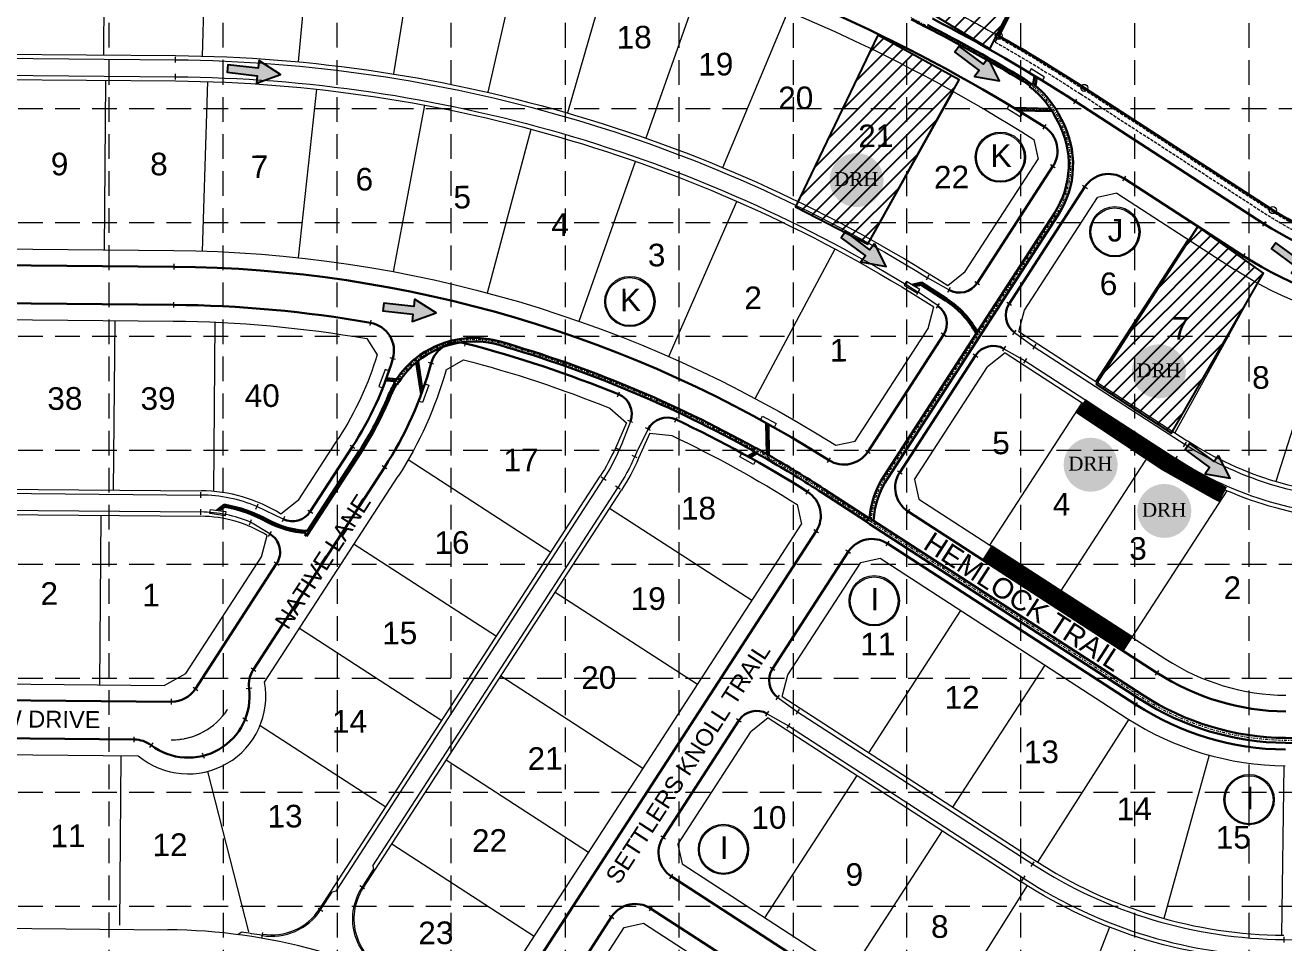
# Model space of a CAD drawing. Header units: inches. Extents: x 5975 to 9213, y 2836 to 8009.
# Drawn here: x 6487 to 7378, y 6284 to 6934 of the extents above; entities that cross this region are included whole.
import ezdxf
from ezdxf.enums import TextEntityAlignment as Align

# ---------------------------------------------------------------- set-up
doc = ezdxf.new("R2010")
doc.units = ezdxf.units.IN
doc.header["$MEASUREMENT"] = 0
for name, pattern in [('DASHED', [0.75, 0.5, -0.25]), ('DGN Style 3', [3.106412, 2.218866, -0.887546]), ('DGN Style 7', [4.437732, 1.996979, -0.887546, 0.66566, -0.887546]), ('HIDDEN', [0.375, 0.25, -0.125])]:
    doc.linetypes.add(name, pattern=pattern)
for name, color, linetype, lineweight in [('0572al - Level 1', 7, 'Continuous', 0), ('0572al - Level 21', 7, 'Continuous', 0), ('0572al - Level 22', 7, 'Continuous', 0), ('BLOCKS', 7, 'Continuous', 0), ('Level 11', 7, 'Continuous', 0), ('Level 14', 7, 'Continuous', 0), ('Level 22', 7, 'Continuous', 0), ('Level 3', 7, 'Continuous', 0), ('Level 43', 7, 'Continuous', 0), ('Level 47', 7, 'Continuous', 0), ('LOGO', 7, 'Continuous', 0), ('STORM', 5, 'Continuous', 0)]:
    doc.layers.add(name, color=color, linetype=linetype, lineweight=lineweight)
for name, color, linetype in [('ARROWS', 252, 'Continuous'), ('BASE', 7, 'Continuous'), ('EROSION BLANKETS', 84, 'Continuous'), ('GRID', 254, 'DASHED'), ('SODDED LOT', 2, 'Continuous')]:
    doc.layers.add(name, color=color, linetype=linetype)
doc.styles.add('DRHorton', font='dutcheb.ttf')
doc.styles.get("Standard").update_dxf_attribs({"font": 'ARIAL.TTF'})

# ---------------------------------------------------------------- blocks, each defined once
blk = doc.blocks.new('DRHorton')
h = blk.add_hatch(color=1)
h.paths.add_polyline_path([(78.7, 25.78, 1), (40.43, 25.78, 1)])
h.paths.add_polyline_path([(42.33, 17.91), (76.5, 17.91), (76.5, 34.87), (42.33, 34.87)], flags=24)
at = {"layer": 'BASE', "color": 176, "style": 'DRHorton'}
blk.add_text('DRH', height=9.814, dxfattribs=at).set_placement((59.39, 21.64), align=Align.CENTER)
blk = doc.blocks.new('arrow')
blk.add_lwpolyline([(-67, -25.4), (-59.3, -25.4), (-59.6, -56.1), (-51.9, -56.2), (-51.6, -25.5), (-44, -25.5), (-55.3, -2.4), (-67, -25.4)], close=True)
at = {"color": 254}
for points in [[(-44, -25.5), (-67, -25.4), (-55.3, -2.4), (-67, -25.4)], [(-59.6, -56.1), (-51.9, -56.2), (-59.3, -25.4), (-51.6, -25.5)]]:
    blk.add_solid(points, dxfattribs=at)

msp = doc.modelspace()

# ---------------------------------------------------------------- hatches: boundary and pattern name
at = {"layer": 'SODDED LOT'}
h = msp.add_hatch(dxfattribs=at)
h.set_pattern_fill('ANSI31', color=256, scale=60, style=0)
h.paths.add_polyline_path([(7351.01, 5804.8), (7407.43, 5803.41), (7469.69, 5803.96), (7467.74, 5670.6), (7382.98, 5670.32), (7345.18, 5671.16)])
h.paths.add_polyline_path([(7400.62, 5966.19), (7520.73, 5964.5), (7519.61, 5830.4), (7399.21, 5831.25)])
h.paths.add_polyline_path([(7405.78, 6113), (7526.59, 6111.38), (7524.17, 5978.09), (7406.18, 5978.49), (7405.78, 6111.38)])
h.paths.add_polyline_path([(7507.01, 6746.99), (7630.07, 6747.51), (7631.11, 6874.69), (7507.01, 6874.69)])
h.paths.add_polyline_path([(7507.53, 6684.07), (7628.43, 6683.46), (7628.51, 6649.29), (7618.65, 6630.08), (7607.22, 6620.74), (7590.09, 6616.07), (7524.66, 6615.03), (7513.24, 6616.59), (7508.05, 6622.82), (7508.05, 6628.53)])
h.paths.add_polyline_path([(7486.51, 6405.99), (7512.73, 6284.4), (7603.96, 6289.11), (7625.98, 6307.98), (7628.6, 6325.8), (7630.7, 6360.39), (7517.97, 6426.96), (7506.96, 6412.28), (7493.85, 6408.09)])
h.paths.add_polyline_path([(7316.81, 6791.63), (7244.82, 6679.87), (7298.17, 6645.16), (7363.39, 6758.61)])
h.paths.add_polyline_path([(7090.29, 6927.15), (7032.12, 6805.45), (7083.1, 6779.07), (7147.87, 6895.38)])
h.paths.add_polyline_path([(7179.83, 7077.56), (7120.72, 6953.95), (7120.72, 6946.47), (7129.56, 6941.72), (7169.64, 6917.27), (7236.91, 7049.03)])
h.paths.add_polyline_path([(6973.21, 7146.91), (6935.84, 7018.55), (7045.9, 6977.12), (7094.82, 7099.37), (7035.71, 7124.5)])
h.paths.add_polyline_path([(6656.93, 7225.64), (6650.99, 7071.52), (6709.17, 7064.73), (6722.34, 7209.93)])
h.paths.add_polyline_path([(7291.62, 5043.7), (7267.69, 5045.25), (7233.72, 5083.44), (7229.48, 5188.01), (7225.23, 5201.12), (7256.11, 5201.12), (7270.39, 5195.72), (7276.56, 5187.23), (7281.58, 5172.57), (7281.2, 5106.98)])
h.paths.add_polyline_path([(8380.58, 5174.1), (8367.57, 5174.1), (8344.07, 5199.1), (8368.57, 5174.1), (8268.46, 5173.11), (8225.45, 5176.61), (8160.42, 5181.61), (8079.9, 5182.11), (7307.5, 5175.7), (7308.3, 5191.69), (7317.1, 5206.89), (7337.1, 5212.49), (7533.14, 5214.89), (7553.14, 5209.29), (7565.14, 5214.09), (7721.16, 5214.89), (7733.17, 5210.89), (7745.17, 5216.49), (8051.45, 5218.37), (8065.8, 5214.5), (8077.67, 5217.54), (8194.42, 5217.15), (8241.74, 5210.09), (8358.99, 5207.26), (8368.17, 5202.32), (8374.52, 5194.55), (8378.76, 5183.96)])
h.paths.add_polyline_path([(8704.79, 5136.17), (8691.79, 5133.64), (8753.34, 4894.96), (8772.65, 4849.2), (8813.78, 4777.7), (9048.19, 4361.94), (9072.43, 4375.67), (8939.12, 4584.85), (8791.14, 4879.37), (8747.51, 5047.36), (8711.16, 5128.12)])
h.paths.add_polyline_path([(8681.52, 5186.17), (8415.52, 5185), (8417.85, 5203.66), (8426.6, 5215.33), (8445.85, 5219.99), (8469.19, 5219.99), (8474.44, 5220.58), (8676.85, 5222.91)])
h.paths.add_polyline_path([(8413.35, 4565.98), (8280.46, 4491.51), (8281.98, 4449.25), (8282.28, 4441.35), (8285.63, 4434.36), (8293.84, 4431.32), (8314.21, 4430.71), (8347.06, 4434.05), (8381.72, 4441.65), (8415.78, 4453.81), (8447.71, 4468.4), (8453.19, 4473.27), (8455.92, 4478.43), (8455.92, 4486.64), (8454.71, 4494.24)])
h.paths.add_polyline_path([(7193.84, 4567.18), (7193.14, 4432.02), (7264.33, 4432.69), (7264.78, 4566.81)])
h.paths.add_polyline_path([(7387.96, 5013.68), (7387.48, 4885.26), (7390.38, 4884.78), (7393.04, 4881.88), (7448.68, 4881.39), (7449.65, 5014.17)])
h.paths.add_polyline_path([(7937.33, 4711.8), (7937.48, 4577.46), (8004.15, 4576.95), (8025.44, 4578.49), (8046.46, 4586.43), (8056.72, 4593.35), (8059.01, 4600.35), (8058.83, 4607.07), (8056.62, 4612.2), (8004.18, 4703.63), (7999.2, 4708.38), (7993.32, 4711.1), (7985.17, 4711.77), (7943.07, 4712)])
h.paths.add_polyline_path([(8015.77, 4750.82), (8064.6, 4866.71), (8098.83, 4868.07), (8104.76, 4866.25), (8126.21, 4865.79), (8140.36, 4860.77), (8149.94, 4853.02), (8155.42, 4844.35), (8158.61, 4832.03), (8161.35, 4819.71), (8164.09, 4819.26), (8173.68, 4785.04), (8042.69, 4711.59), (8042.24, 4719.34), (8039.04, 4729.84), (8031.74, 4739.87), (8019.87, 4748.54)])
h.paths.add_polyline_path([(8285.97, 4402.91), (8285.64, 4269.3), (8320.6, 4269.71), (8347.34, 4271.36), (8371.6, 4273.82), (8350.22, 4407.04), (8339.11, 4405.4), (8323.48, 4403.75), (8309.91, 4403.34), (8289.34, 4402.93)])
h.paths.add_polyline_path([(6997, 4412.5), (6873.98, 4344.71), (6871.32, 4343.51), (6871.8, 4331.43), (6873.25, 4329.98), (6874.7, 4313.81), (6877.36, 4297.87), (6884.6, 4287.25), (6897.65, 4277.59), (6912.38, 4274.69), (6930.5, 4273.97), (6931.95, 4271.79), (7003.68, 4271.79), (7025.42, 4391.8), (7016, 4394.94), (7006.58, 4401.46), (7001.51, 4406.77)])

# ---------------------------------------------------------------- linework, layer by layer
at = {"layer": '0572al - Level 1', "color": 1, "linetype": 'Continuous', "lineweight": 40}
for p, q in [((7175.81, 6926.5), (7264.62, 7106.45)), ((7236.44, 6889.69), (7369.9, 6803.17))]:
    msp.add_line(p, q, dxfattribs=at)
at = {"layer": '0572al - Level 1', "color": 1, "linetype": 'Continuous', "lineweight": 40, "extrusion": (0, 0, -1)}
for centre, radius, start, end in [((-6584.18, 5883.63), 1199, 119.56646, 122.95631), ((-7492.3, 6991.96), 225, 278.70629, 302.95631)]:
    msp.add_arc(centre, radius, start, end, dxfattribs=at)
at = {"layer": '0572al - Level 21', "color": 7, "linetype": 'Continuous', "lineweight": 30}
msp.add_line((7176.92, 6928.74), (7263.51, 7104.21), dxfattribs=at)
at = {"layer": '0572al - Level 21', "color": 7, "linetype": 'Continuous', "lineweight": 30, "flags": 128}
for points in [[(7238.54, 6888.33), (7286.19, 6857.44)], [(7291.16, 6854.22), (7300.69, 6848.04)], [(7305.65, 6844.82), (7315.18, 6838.64)], [(7320.15, 6835.42), (7367.8, 6804.53)]]:
    msp.add_lwpolyline(points, dxfattribs=at)
at = {"layer": '0572al - Level 21', "color": 7, "linetype": 'Continuous', "lineweight": 0}
for centre in [(7175.81, 6926.5), (7236.44, 6889.69), (7369.9, 6803.17)]:
    msp.add_circle(centre, 2.5, dxfattribs=at)
at = {"layer": '0572al - Level 21', "color": 7, "linetype": 'Continuous', "lineweight": 30, "extrusion": (0, 0, -1)}
for centre, radius, start, end in [((-6584.18, 5883.63), 1199, 119.68664, 122.83684), ((-7492.3, 6991.96), 225, 279.3246, 302.31969)]:
    msp.add_arc(centre, radius, start, end, dxfattribs=at)
at = {"layer": '0572al - Level 22', "color": 7, "linetype": 'Continuous', "lineweight": 13}
for p, q in [((6413.67, 6911.16), (6593.19, 6909.59)), ((6413.71, 6899.16), (6593.09, 6897.59)), ((7230.18, 6880.04), (7363.64, 6793.52)), ((7160.58, 6751.54), (7214.25, 6834.32)), ((7264.58, 6825.56), (7348.96, 6770.86)), ((7183.25, 6736.88), (7236.92, 6819.66)), ((6402.41, 6764.76), (6591.9, 6763.09)), ((7140.6, 6746.65), (7125.44, 6755.25)), ((7132.89, 6735.3), (7118.91, 6745.18)), ((6424.88, 6737.56), (6591.67, 6736.1)), ((7083.14, 6632.1), (7136.81, 6714.89)), ((7187.06, 6716.55), (7201.06, 6706.45)), ((7105.82, 6617.44), (7159.49, 6700.22)), ((7179.59, 6705.04), (7194.53, 6696.38)), ((7201.06, 6706.45), (7307.75, 6637.28)), ((7194.53, 6696.38), (7301.22, 6627.21)), ((6915.1, 6653.51), (6909.05, 6637.62)), ((6927.64, 6648), (6920.03, 6632.79)), ((6688.55, 6589.65), (6718.41, 6635.7)), ((6909.05, 6637.62), (6907.24, 6633.51)), ((6920.03, 6632.79), (6918.22, 6628.68)), ((6648.27, 6477.88), (6741.07, 6621.01)), ((6706.76, 6320.87), (6896.24, 6613.11)), ((6282.17, 6604.31), (6611.16, 6601.42)), ((6732.78, 6338.94), (6906.31, 6606.59)), ((6669.41, 6584.31), (6650.82, 6593.35)), ((6210.73, 6592.93), (6611.06, 6589.42)), ((7111.72, 6589.78), (7287.8, 6475.62)), ((6659.96, 6573.89), (6646.22, 6582.26)), ((6825.46, 6234.64), (7046.69, 6575.87)), ((7097.03, 6567.12), (7273.11, 6452.97)), ((7015.7, 6478.44), (7069.37, 6561.22)), ((6607.23, 6464.22), (6664.74, 6552.92)), ((6270.56, 6457.9), (6590.27, 6455.1)), ((7019.51, 6458.12), (7033.51, 6448.01)), ((6938.26, 6359), (6991.93, 6441.79)), ((7012.04, 6446.6), (7026.98, 6437.94)), ((7033.51, 6448.01), (7199.94, 6340.11)), ((7026.98, 6437.94), (7193.42, 6330.04)), ((6270.32, 6430.9), (6563.96, 6428.33)), ((6725.21, 6323.58), (6733.37, 6336.17)), ((6732.78, 6338.94), (6733.37, 6336.17)), ((6944.17, 6331.34), (7120.25, 6217.18)), ((6695.84, 6307.69), (6704, 6320.27)), ((6706.76, 6320.87), (6704, 6320.27)), ((6929.48, 6308.69), (7105.56, 6194.53)), ((6848.15, 6220), (6901.82, 6302.78)), ((6637.36, 6290.16), (6639.62, 6291.88)), ((7377.62, 6286.68), (7572.34, 6284.97))]:
    msp.add_line(p, q, dxfattribs=at)
at = {"layer": '0572al - Level 22', "color": 7, "linetype": 'Continuous', "lineweight": 13, "extrusion": (0, 0, -1)}
for centre, radius, start, end in [((-6584.18, 5883.63), 1160.5, 90.50301, 122.52929), ((-6584.18, 5883.63), 1187.5, 117.30863, 122.95631), ((-6584.18, 5883.63), 1026, 90.50301, 121.83936), ((-6584.18, 5883.63), 1014, 90.50301, 121.82614), ((-7197.47, 6845.2), 20, 122.52929, 212.95631), ((-7253.7, 6808.78), 20, 32.95631, 122.95631), ((-7492.3, 6991.96), 236.5, 278.65664, 302.95631), ((-6584.18, 5883.63), 879.5, 90.50301, 122.41488), ((-7492.3, 6991.96), 263.5, 276.55445, 302.95631), ((-6584.18, 5883.63), 852.5, 90.50301, 99.93259), ((-7195.84, 6728.72), 15, 305.81161, 32.95631), ((-7124.23, 6723.05), 15, 125.25018, 212.95631), ((-6727.78, 6703.65), 20, 99.93259, 196.28442), ((-6584.18, 5883.63), 852.5, 104.5538, 112.23417), ((-6519.97, 6764.36), 236.5, 196.28442, 212.95631), ((-6519.97, 6764.36), 263.5, 195.32829, 212.95631), ((-6901.09, 6658.86), 15, 112.23417, 200.86874), ((-6584.18, 5883.63), 852.5, 115.22136, 122.3713), ((-6775.41, 6691.45), 144, 203.72777, 212.95631), ((-7440.48, 6842.02), 244, 269.80917, 302.95631), ((-6775.41, 6691.45), 156, 203.72777, 212.95631), ((-7440.48, 6842.02), 256, 269.80917, 302.95631), ((-7029.91, 6586.75), 20, 122.3713, 212.95631), ((-6652.15, 6561.08), 15, 121.35654, 212.95631), ((-6665.05, 6467), 20, 352.75485, 32.95631), ((-7028.28, 6470.28), 15, 305.81161, 32.95631), ((-6955.05, 6348.12), 20, 302.95631, 32.95631), ((-6759.61, 6301.28), 41, 292.7845, 32.95631)]:
    msp.add_arc(centre, radius, start, end, dxfattribs=at)
at = {"layer": '0572al - Level 22', "color": 7, "linetype": 'Continuous', "lineweight": 13}
for centre, radius, start, end in [((7147.99, 6759.7), 15, 240.45278, 327.04369), ((6793.38, 6689.42), 20, 75.4462, 164.67171), ((7172.07, 6692.06), 15, 59.89899, 147.04369), ((6941.06, 6641.29), 15, 64.77864, 153.4132), ((7066.36, 6642.98), 20, 237.58512, 327.04369), ((7122.6, 6606.56), 20, 147.04369, 237.04369), ((6610.23, 6495.42), 106, 67.48921, 89.49699), ((6610.23, 6495.42), 94, 67.48921, 89.49699), ((6675.96, 6597.81), 15, 244.09106, 327.04369), ((7086.15, 6550.34), 20, 57.04369, 147.04369), ((7380.54, 6618.67), 170.5, 237.04369, 269.49699), ((6602.06, 6458.99), 43.5, 232.92892, 7.24515), ((6590.45, 6475.1), 20, 269.49699, 327.04369), ((7380.54, 6618.67), 197.5, 237.04369, 269.49699), ((6590.45, 6475.1), 47, 269.49699, 327.04369), ((7004.52, 6433.63), 15, 59.89899, 147.04369), ((6563.78, 6408.33), 20, 52.92892, 89.49699), ((7380.54, 6618.67), 332, 237.04369, 269.49699), ((7380.54, 6618.67), 344, 237.04369, 269.49699), ((6918.6, 6291.9), 20, 57.04369, 147.04369), ((6661.44, 6329.99), 41, 260.181, 327.04369), ((6584.18, 5883.63), 412, 80.181, 82.26701)]:
    msp.add_arc(centre, radius, start, end, dxfattribs=at)
at = {"layer": 'BLOCKS'}
for centre, radius in [((7177.06, 6840.65), 17.8), ((7177, 6840.57), 16.97), ((7258.12, 6787.81), 17.8), ((7258.06, 6787.73), 16.97), ((6914.79, 6738.46), 17.8), ((6914.73, 6738.39), 16.97), ((7087.76, 6526.54), 17.8), ((7087.7, 6526.47), 16.97), ((7353.13, 6385.76), 17.8), ((7353.07, 6385.69), 16.97), ((6981.05, 6350.56), 17.8), ((6980.99, 6350.49), 16.97)]:
    msp.add_circle(centre, radius, dxfattribs=at)
at = {"layer": 'EROSION BLANKETS', "const_width": 12}
for points in [[(7233.97, 6664.4), (7293.91, 6624.45), (7331.06, 6603.54), (7334.8, 6601.67)], [(7167.64, 6561.1), (7267.9, 6496.24)]]:
    msp.add_lwpolyline(points, dxfattribs=at)
at = {"layer": 'GRID', "color": 252, "linetype": 'HIDDEN', "lineweight": 0, "ltscale": 70}
for p, q in [((6545.97, 3243.23), (6546.23, 7921.51)), ((6627.29, 3243.21), (6626.86, 7921.22)), ((6708.29, 3243.2), (6707.46, 7921.29)), ((6788.36, 3243.19), (6788.38, 7921.24)), ((6869.29, 3243.17), (6869.2, 7921.22)), ((6949.5, 3243.16), (6949.66, 7921.21)), ((7030.23, 3243.15), (7030.72, 7921.1)), ((7110.91, 3243.14), (7110.91, 7924.45)), ((7191.62, 3243.12), (7191.62, 7924.45)), ((7272.33, 3243.11), (7272.33, 7924.45)), ((7353.04, 3243.1), (7353.04, 7924.45)), ((6061.68, 6875.22), (9128.65, 6875.22)), ((6061.68, 6794.51), (9128.65, 6794.51)), ((6061.68, 6713.8), (9128.65, 6713.8)), ((6061.68, 6633.09), (9128.65, 6633.09)), ((6061.68, 6552.38), (9128.65, 6552.38)), ((6061.68, 6471.67), (9128.65, 6471.67)), ((6061.68, 6390.96), (9128.65, 6390.96)), ((6061.68, 6310.25), (9128.65, 6310.25))]:
    msp.add_line(p, q, dxfattribs=at)
at = {"layer": 'Level 14', "color": 7, "linetype": 'Continuous', "lineweight": 13}
for p, q in [((6413.67, 6911.16), (6593.19, 6909.59)), ((6413.71, 6899.16), (6593.09, 6897.59)), ((7140.6, 6746.65), (7125.44, 6755.25)), ((7132.89, 6735.3), (7118.91, 6745.18)), ((7187.06, 6716.55), (7201.06, 6706.45)), ((7179.59, 6705.04), (7194.53, 6696.38)), ((7201.06, 6706.45), (7307.75, 6637.28)), ((7194.53, 6696.38), (7301.22, 6627.21)), ((6915.1, 6653.51), (6909.05, 6637.62)), ((6927.64, 6648), (6920.03, 6632.79)), ((6909.05, 6637.62), (6907.24, 6633.51)), ((6920.03, 6632.79), (6918.22, 6628.68)), ((6706.76, 6320.87), (6896.24, 6613.11)), ((6282.17, 6604.31), (6611.16, 6601.42)), ((6732.78, 6338.94), (6906.31, 6606.59)), ((6669.41, 6584.31), (6650.82, 6593.35)), ((6210.73, 6592.93), (6611.06, 6589.42)), ((6659.96, 6573.89), (6646.22, 6582.26)), ((7019.51, 6458.12), (7033.51, 6448.01)), ((7012.04, 6446.6), (7026.98, 6437.94)), ((7033.51, 6448.01), (7199.94, 6340.11)), ((7026.98, 6437.94), (7193.42, 6330.04)), ((6725.21, 6323.58), (6733.37, 6336.17)), ((6732.78, 6338.94), (6733.37, 6336.17)), ((6695.84, 6307.69), (6704, 6320.27)), ((6706.76, 6320.87), (6704, 6320.27)), ((6637.36, 6290.16), (6639.62, 6291.88)), ((7377.62, 6286.68), (7572.34, 6284.97))]:
    msp.add_line(p, q, dxfattribs=at)
at = {"layer": 'Level 14', "color": 7, "linetype": 'Continuous', "lineweight": 0}
for p, q in [((6593.17, 6907.59), (6593.21, 6911.59)), ((6593.07, 6895.59), (6593.1, 6899.59)), ((7229.09, 6878.36), (7231.27, 6881.72)), ((7209.3, 6863.75), (7207.14, 6860.38)), ((7212.57, 6835.41), (7215.93, 6833.23)), ((7212.57, 6835.41), (7215.93, 6833.23)), ((7265.67, 6827.24), (7263.49, 6823.89)), ((7235.24, 6820.75), (7238.6, 6818.57)), ((7364.73, 6795.19), (7362.56, 6791.84)), ((7350.04, 6772.54), (7347.87, 6769.18)), ((6591.92, 6765.09), (6591.89, 6761.09)), ((7126.43, 6756.99), (7124.45, 6753.51)), ((7117.86, 6743.48), (7119.96, 6746.87)), ((7141.58, 6748.39), (7139.61, 6744.91)), ((7158.9, 6752.63), (7162.26, 6750.46)), ((6591.69, 6738.1), (6591.65, 6734.1)), ((7131.73, 6733.67), (7134.04, 6736.93)), ((7181.57, 6737.97), (7184.93, 6735.79)), ((6730.89, 6721.38), (6731.58, 6725.32)), ((7185.89, 6714.93), (7188.23, 6718.18)), ((6797.9, 6706.84), (6798.91, 6710.71)), ((7138.49, 6713.8), (7135.14, 6715.98)), ((7138.49, 6713.8), (7135.14, 6715.98)), ((7157.81, 6701.31), (7161.16, 6699.14)), ((7180.6, 6706.77), (7178.59, 6703.31)), ((7202.15, 6708.13), (7199.97, 6704.77)), ((6748.9, 6697.48), (6745.06, 6698.6)), ((6776.02, 6694.17), (6772.16, 6695.23)), ((7195.62, 6698.06), (7193.45, 6694.7)), ((6906.01, 6670.89), (6907.52, 6674.59)), ((6946.6, 6653.05), (6948.3, 6656.67)), ((6916.97, 6652.8), (6913.23, 6654.23)), ((6929.43, 6647.11), (6925.85, 6648.9)), ((7306.66, 6635.61), (7308.84, 6638.96)), ((6716.73, 6636.79), (6720.09, 6634.61)), ((6909.07, 6632.7), (6905.4, 6634.31)), ((6920.05, 6627.87), (6916.39, 6629.48)), ((7081.46, 6633.18), (7084.82, 6631.01)), ((7300.13, 6625.54), (7302.31, 6628.89)), ((6742.74, 6619.93), (6739.39, 6622.1)), ((7054.56, 6624.4), (7056.71, 6627.78)), ((6894.56, 6614.2), (6897.91, 6612.03)), ((7104.14, 6618.53), (7107.49, 6616.35)), ((6611.15, 6599.42), (6611.18, 6603.42)), ((6907.98, 6605.5), (6904.63, 6607.67)), ((7039.54, 6601.96), (7041.69, 6605.34)), ((6650.05, 6591.5), (6651.58, 6595.19)), ((6611.04, 6587.42), (6611.08, 6591.42)), ((6670.28, 6586.11), (6668.54, 6582.52)), ((6686.87, 6590.73), (6690.23, 6588.56)), ((7112.81, 6591.46), (7110.63, 6588.1)), ((6645.46, 6580.41), (6646.99, 6584.11)), ((6658.92, 6572.18), (6661, 6575.6)), ((7045.01, 6576.96), (7048.37, 6574.79)), ((7098.12, 6568.8), (7095.94, 6565.45)), ((7071.05, 6560.14), (7067.69, 6562.31)), ((6663.06, 6554.01), (6666.42, 6551.83)), ((6646.59, 6478.97), (6649.95, 6476.79)), ((7014.02, 6479.53), (7017.38, 6477.35)), ((7288.88, 6477.28), (7286.7, 6473.92)), ((6605.55, 6465.3), (6608.91, 6463.13)), ((6647.19, 6464.73), (6643.23, 6464.23)), ((7018.34, 6456.49), (7020.68, 6459.74)), ((6590.26, 6453.1), (6590.29, 6457.1)), ((7272.02, 6451.29), (7274.2, 6454.64)), ((6640.68, 6443.73), (6644.07, 6441.61)), ((6993.61, 6440.7), (6990.26, 6442.87)), ((7011.04, 6444.87), (7013.05, 6448.33)), ((7034.6, 6449.69), (7032.42, 6446.33)), ((7028.07, 6439.62), (7025.89, 6436.26)), ((7028.07, 6439.62), (7025.89, 6436.26)), ((6563.94, 6426.33), (6563.97, 6430.33)), ((6577.04, 6425.88), (6574.63, 6422.69)), ((6613.59, 6414.99), (6612.15, 6418.72)), ((6936.59, 6360.09), (6939.94, 6357.92)), ((7198.86, 6338.43), (7201.03, 6341.79)), ((6943.08, 6329.66), (6945.25, 6333.02)), ((7192.33, 6328.36), (7194.5, 6331.72)), ((6726.89, 6322.5), (6723.53, 6324.67)), ((6697.52, 6306.6), (6694.16, 6308.78)), ((6930.57, 6310.36), (6928.39, 6307.01)), ((6900.14, 6303.87), (6903.49, 6301.7)), ((6654.79, 6291.56), (6654.1, 6287.62)), ((7377.64, 6288.68), (7377.61, 6284.68))]:
    msp.add_line(p, q, dxfattribs=at)
at = {"layer": 'Level 14', "color": 7, "linetype": 'Continuous', "lineweight": 30}
for p, q in [((7230.18, 6880.04), (7363.64, 6793.52)), ((7160.58, 6751.54), (7214.25, 6834.32)), ((7264.58, 6825.56), (7348.96, 6770.86)), ((7183.25, 6736.88), (7236.92, 6819.66)), ((6402.41, 6764.76), (6591.9, 6763.09)), ((6424.88, 6737.56), (6591.67, 6736.1)), ((7083.14, 6632.1), (7136.81, 6714.89)), ((7105.81, 6617.43), (7159.49, 6700.22)), ((6688.55, 6589.65), (6718.41, 6635.7)), ((6648.27, 6477.88), (6741.07, 6621.01)), ((7111.72, 6589.78), (7287.8, 6475.62)), ((6825.46, 6234.64), (7046.69, 6575.87)), ((7097.03, 6567.12), (7273.11, 6452.97)), ((7015.7, 6478.44), (7069.37, 6561.22)), ((6607.23, 6464.22), (6664.74, 6552.92)), ((6270.56, 6457.9), (6590.27, 6455.1)), ((6938.26, 6359), (6991.93, 6441.79)), ((6270.32, 6430.9), (6563.96, 6428.33)), ((6944.17, 6331.34), (7120.25, 6217.18)), ((6929.48, 6308.69), (7105.56, 6194.53)), ((6848.15, 6220), (6901.82, 6302.78))]:
    msp.add_line(p, q, dxfattribs=at)
at = {"layer": 'Level 14', "color": 7, "linetype": 'Continuous', "lineweight": 30, "extrusion": (0, 0, -1)}
for centre, radius, start, end in [((-6584.18, 5883.63), 1160.5, 90.50301, 122.52929), ((-6584.18, 5883.63), 1187.5, 117.30863, 122.95631), ((-7197.47, 6845.2), 20, 122.52929, 212.95631), ((-7253.7, 6808.78), 20, 32.95631, 122.95631), ((-7492.3, 6991.96), 236.5, 278.65664, 302.95631), ((-6584.18, 5883.63), 879.5, 90.50301, 122.41488), ((-7492.3, 6991.96), 263.5, 276.55445, 302.95631), ((-6584.18, 5883.63), 852.5, 90.50301, 99.93259), ((-7195.84, 6728.72), 15, 305.81161, 32.95631), ((-7124.23, 6723.05), 15, 125.25018, 212.95631), ((-6727.78, 6703.65), 20, 99.93259, 196.28442), ((-6584.18, 5883.63), 852.5, 104.5538, 112.23417), ((-6519.97, 6764.36), 236.5, 196.28442, 212.95631), ((-6519.97, 6764.36), 263.5, 195.32829, 212.95631), ((-6901.09, 6658.86), 15, 112.23417, 200.86874), ((-6584.18, 5883.63), 852.5, 115.22136, 122.3713), ((-7029.91, 6586.75), 20, 122.3713, 212.95631), ((-6652.15, 6561.08), 15, 121.35654, 212.95631), ((-6665.05, 6467), 20, 352.75485, 32.95631), ((-7028.28, 6470.28), 15, 305.81161, 32.95631), ((-6955.05, 6348.12), 20, 302.95631, 32.95631)]:
    msp.add_arc(centre, radius, start, end, dxfattribs=at)
at = {"layer": 'Level 14', "color": 7, "linetype": 'Continuous', "lineweight": 13, "extrusion": (0, 0, -1)}
for centre, radius, start, end in [((-6584.18, 5883.63), 1026, 90.50301, 121.83936), ((-6584.18, 5883.63), 1014, 90.50301, 121.82614), ((-6775.41, 6691.45), 144, 203.72777, 212.95631), ((-7440.48, 6842.02), 244, 269.80917, 302.95631), ((-6775.41, 6691.45), 156, 203.72777, 212.95631), ((-7440.48, 6842.02), 256, 269.80917, 302.95631), ((-6759.61, 6301.28), 41, 292.7845, 32.95631)]:
    msp.add_arc(centre, radius, start, end, dxfattribs=at)
at = {"layer": 'Level 14', "color": 7, "linetype": 'Continuous', "lineweight": 30}
for centre, radius, start, end in [((7147.99, 6759.7), 15, 240.45278, 327.04369), ((6793.38, 6689.42), 20, 75.4462, 164.67171), ((7172.07, 6692.06), 15, 59.89899, 147.04369), ((6941.06, 6641.29), 15, 64.77864, 153.4132), ((7066.36, 6642.98), 20, 237.58512, 327.04369), ((7122.6, 6606.56), 20, 147.04369, 237.04369), ((6675.96, 6597.81), 15, 244.09106, 327.04369), ((7086.15, 6550.34), 20, 57.04369, 147.04369), ((7380.54, 6618.67), 170.5, 237.04369, 269.49699), ((6602.06, 6458.99), 43.5, 232.92892, 7.24515), ((6590.45, 6475.1), 20, 269.49699, 327.04369), ((7380.54, 6618.67), 197.5, 237.04369, 269.49699), ((7004.52, 6433.63), 15, 59.89899, 147.04369), ((6563.78, 6408.33), 20, 52.92892, 89.49699), ((6918.6, 6291.9), 20, 57.04369, 147.04369)]:
    msp.add_arc(centre, radius, start, end, dxfattribs=at)
at = {"layer": 'Level 14', "color": 7, "linetype": 'Continuous', "lineweight": 13}
for centre, radius, start, end in [((6610.23, 6495.42), 106, 67.48921, 89.49699), ((6610.23, 6495.42), 94, 67.48921, 89.49699), ((7380.54, 6618.67), 332, 237.04369, 269.49699), ((7380.54, 6618.67), 344, 237.04369, 269.49699), ((6661.44, 6329.99), 41, 260.181, 327.04369), ((6584.18, 5883.63), 412, 80.181, 82.26701)]:
    msp.add_arc(centre, radius, start, end, dxfattribs=at)
at = {"layer": 'Level 14', "color": 7, "linetype": 'DGN Style 3', "lineweight": 13}
msp.add_arc((6590.45, 6475.1), 47, 269.49699, 327.04369, dxfattribs=at)
at = {"layer": 'Level 22', "color": 7, "linetype": 'Continuous', "lineweight": 0}
msp.add_line((6280.64, 6296.31), (6587.78, 6293.61), dxfattribs=at)
msp.add_arc((6584.18, 5883.63), 410, 59.92409, 89.49699, dxfattribs=at)
at = {"layer": 'Level 3', "color": 7, "linetype": 'Continuous', "lineweight": 0}
for p, q in [((6542.29, 6913.04), (6543.34, 7033.03)), ((6615.32, 7032.21), (6612.06, 6912.25)), ((6691.11, 7027.64), (6679.95, 6908.16)), ((6766.44, 7018.08), (6747.41, 6899.6)), ((6840.98, 7003.56), (6814.16, 6886.6)), ((6903.99, 6987.23), (6870.59, 6871.97)), ((6965.97, 6967.35), (6926.09, 6854.16)), ((6980.5, 6833.25), (7026.72, 6943.99)), ((6398.66, 6914.3), (6593.22, 6912.59)), ((7033.64, 6809.28), (7086.06, 6917.23)), ((6398.72, 6896.3), (6593.06, 6894.59)), ((6542.81, 6775.03), (6543.86, 6895.02)), ((6612.27, 6774.19), (6616.05, 6894.13)), ((6680.18, 6769.44), (6693.11, 6888.74)), ((7085.34, 6782.34), (7143.78, 6887.15)), ((6747.52, 6759.53), (6769.52, 6877.49)), ((6813.92, 6744.5), (6844.86, 6860.44)), ((7200.82, 6853.14), (7203.8, 6839.35)), ((6878.97, 6724.45), (6918.67, 6837.69)), ((7152.12, 6759.63), (7203.8, 6839.35)), ((6942.3, 6699.49), (6990.54, 6809.37)), ((7194.07, 6732.43), (7245.75, 6812.15)), ((7259.58, 6815.1), (7245.75, 6812.15)), ((7259.58, 6815.1), (7342.7, 6761.21)), ((7244.65, 6681.77), (7309.93, 6782.46)), ((6404.12, 6776.24), (6592.01, 6774.59)), ((7003.55, 6669.77), (7060.02, 6775.65)), ((7139.76, 6749.76), (7152.12, 6759.63)), ((7359.13, 6751.36), (7300.55, 6645.53)), ((7126.01, 6719.36), (7129.96, 6734.65)), ((7190.11, 6717.13), (7194.07, 6732.43)), ((7409.58, 6729.7), (7372.12, 6610.92)), ((6421.55, 6726.09), (6591.57, 6724.6)), ((6549.26, 6604.96), (6550.31, 6724.96)), ((6620.15, 6603.97), (6621.21, 6723.81)), ((7074.33, 6639.64), (7126.01, 6719.36)), ((6728.53, 6712.15), (6735.77, 6700.69)), ((7190.11, 6717.13), (7309.38, 6639.8)), ((7180.32, 6702.02), (7167.96, 6692.16)), ((7180.32, 6702.02), (7299.59, 6624.7)), ((6784.74, 6690.06), (6796.96, 6697.27)), ((7116.28, 6612.44), (7167.96, 6692.16)), ((7169.58, 6565.97), (7234.86, 6666.66)), ((6900.49, 6662.88), (6912.32, 6652.54)), ((6912.32, 6652.54), (6904.49, 6634.71)), ((6680.17, 6597.86), (6708.76, 6641.96)), ((6928.8, 6645.29), (6920.97, 6627.47)), ((6928.8, 6645.29), (6944.43, 6643.57)), ((7060.47, 6636.65), (7074.33, 6639.64)), ((7219.92, 6533.33), (7285.2, 6634.02)), ((6757.9, 6626.48), (6858.88, 6561.01)), ((6656.16, 6468.91), (6750.71, 6614.76)), ((6695, 6308.23), (6893.72, 6614.75)), ((7116.28, 6612.44), (7119.23, 6598.61)), ((6265.19, 6607.46), (6611.19, 6604.42)), ((6726.05, 6323.04), (6908.82, 6604.95)), ((7270.27, 6500.69), (7337.49, 6604.38)), ((6680.17, 6597.86), (6667.81, 6587.98)), ((7033.26, 6594.69), (7036.25, 6580.91)), ((7119.23, 6598.61), (7294.09, 6485.25)), ((6256.37, 6589.53), (6611.03, 6586.42)), ((6540.36, 6587.04), (6539.3, 6467.04)), ((7001.08, 6526.67), (6900.39, 6591.95)), ((6817.02, 6242.76), (7036.25, 6580.91)), ((6654.06, 6557.58), (6658.01, 6572.87)), ((6719.57, 6566.72), (6820.26, 6501.44)), ((6600.48, 6474.95), (6654.06, 6557.58)), ((7026.52, 6474), (7078.2, 6553.71)), ((7078.2, 6553.71), (7092.03, 6556.66)), ((7092.03, 6556.66), (7266.89, 6443.3)), ((6962.55, 6467.23), (6861.86, 6532.51)), ((7083.81, 6418.98), (7149.09, 6519.67)), ((6680.94, 6507.14), (6781.63, 6441.86)), ((7143.38, 6380.35), (7208.66, 6481.04)), ((6255.31, 6469.54), (6585.04, 6466.64)), ((6585.04, 6466.64), (6600.48, 6474.95)), ((6924.01, 6407.79), (6823.32, 6473.07)), ((7022.56, 6458.69), (7026.52, 6474)), ((7022.56, 6458.69), (7201.61, 6342.61)), ((7012.76, 6443.59), (7000.41, 6433.72)), ((7012.76, 6443.59), (7191.82, 6327.5)), ((7267.91, 6442.64), (7203.23, 6341.56)), ((6653.04, 6438.35), (6741.98, 6380.69)), ((6948.73, 6354.01), (7000.41, 6433.72)), ((6271.72, 6419.39), (6566.78, 6416.8)), ((6553.66, 6296.91), (6554.71, 6416.91)), ((7324.78, 6417.25), (7292.77, 6301.6)), ((6885.47, 6348.35), (6784.78, 6413.63)), ((7377.69, 6409.69), (7376.05, 6289.7)), ((6615.73, 6405.72), (6644.86, 6292.15)), ((7010.42, 6302.1), (7075.7, 6402.79)), ((7070.83, 6262.93), (7136.11, 6363.62)), ((6846.94, 6288.91), (6746.24, 6354.19)), ((6948.73, 6354.01), (6951.68, 6340.18)), ((6951.68, 6340.18), (7126.54, 6226.81)), ((7195.95, 6324.86), (7132.11, 6223.25)), ((6858.97, 6215.56), (6910.65, 6295.27)), ((6910.65, 6295.27), (6924.48, 6298.22)), ((6924.48, 6298.22), (7099.34, 6184.86)), ((7254.21, 6295.49), (7210.53, 6183.73))]:
    msp.add_line(p, q, dxfattribs=at)
at = {"layer": 'Level 3', "color": 7, "linetype": 'Continuous', "lineweight": 0, "extrusion": (0, 0, -1)}
for centre, radius, start, end in [((-6584.18, 5883.63), 1149, 90.50301, 122.45765), ((-6584.18, 5883.63), 1199, 117.41433, 119.56646), ((-6584.18, 5883.63), 1029, 90.50301, 122.6779), ((-6584.18, 5883.63), 1011, 90.50301, 122.67295), ((-6584.18, 5883.63), 891, 90.50301, 122.31325), ((-7492.3, 6991.96), 275, 277.0789, 302.95631), ((-6584.18, 5883.63), 841, 90.50301, 99.88306), ((-6519.97, 6764.36), 225, 196.43866, 212.95631), ((-6584.18, 5883.63), 841, 104.65516, 112.09247), ((-6519.97, 6764.36), 275, 195.67391, 212.95631), ((-6584.18, 5883.63), 841, 115.36307, 122.27501), ((-7440.48, 6842.02), 241, 269.80917, 302.95631), ((-6775.41, 6691.45), 141, 203.72777, 212.95631), ((-6775.41, 6691.45), 159, 203.72777, 212.95631), ((-7440.48, 6842.02), 259, 269.80917, 302.95631), ((-7380.58, 6618.67), 347, 270.50301, 302.95631), ((-6759.61, 6301.28), 40, 292.7845, 32.95631)]:
    msp.add_arc(centre, radius, start, end, dxfattribs=at)
at = {"layer": 'Level 3', "color": 7, "linetype": 'Continuous', "lineweight": 0}
for centre, radius, start, end in [((6610.23, 6495.42), 109, 58.11726, 89.49699), ((6610.23, 6495.42), 91, 58.32964, 89.49699), ((7380.58, 6618.67), 159, 237.04369, 269.49699), ((6602.06, 6458.99), 55, 230.09642, 10.38545), ((7380.58, 6618.67), 209, 237.04369, 269.49699), ((7380.58, 6618.67), 329, 237.04369, 269.49699), ((6661.44, 6329.99), 40, 260.181, 327.04369)]:
    msp.add_arc(centre, radius, start, end, dxfattribs=at)
at = {"layer": 'Level 43', "color": 7, "linetype": 'DGN Style 3', "lineweight": 0}
for p, q in [((7173.34, 6922.15), (7175.32, 6925.63)), ((7235.89, 6888.85), (7369.36, 6802.33)), ((7233.72, 6885.5), (7367.18, 6798.97))]:
    msp.add_line(p, q, dxfattribs=at)
at = {"layer": 'Level 43', "color": 7, "linetype": 'DGN Style 3', "lineweight": 0, "extrusion": (0, 0, -1)}
for centre, radius, start, end in [((-6584.18, 5883.63), 1198, 119.56646, 122.95631), ((-6584.18, 5883.63), 1194, 119.56646, 122.95631), ((-7492.3, 6991.96), 230, 276.3167, 302.95631), ((-7492.3, 6991.96), 226, 277.36887, 302.95631)]:
    msp.add_arc(centre, radius, start, end, dxfattribs=at)
at = {"layer": 'SODDED LOT'}
for points in [[(7179.83, 7077.56), (7120.72, 6953.95), (7120.72, 6946.47), (7129.56, 6941.72), (7169.64, 6917.27), (7236.91, 7049.03)], [(7090.29, 6927.15), (7032.12, 6805.45), (7083.1, 6779.07), (7147.87, 6895.38)], [(7316.81, 6791.63), (7244.82, 6679.87), (7298.17, 6645.16), (7363.39, 6758.61)]]:
    msp.add_lwpolyline(points, close=True, dxfattribs=at)
at = {"layer": 'STORM', "color": 170, "linetype": 'Continuous', "lineweight": 30}
for p, q in [((7193.59, 6896.27), (7193.59, 6896.27)), ((7201.3, 6898.19), (7200.35, 6892.41)), ((7202.91, 6897.2), (7201.91, 6891.15)), ((7192.69, 6894.77), (7192.69, 6894.77)), ((7197.59, 6890.73), (7199.38, 6893.14)), ((7212.54, 6874.94), (7186.55, 6875.55)), ((7213.67, 6873.16), (7189.54, 6873.73)), ((7121.23, 6751.95), (7114.37, 6750.3)), ((7120.96, 6750.34), (7116.18, 6749.2)), ((7138.24, 6739.14), (7120.96, 6750.34)), ((7139.05, 6740.4), (7121.23, 6751.95)), ((6766.92, 6672.62), (6763.45, 6695.22)), ((6767.99, 6675.55), (6764.8, 6696.32)), ((6741.82, 6682.6), (6748.65, 6682.08)), ((6742.35, 6684.07), (6749.59, 6683.51)), ((6747.86, 6680.81), (6750, 6679.51)), ((7011.64, 6630.45), (7011.3, 6652.43)), ((7013.16, 6629.58), (7012.82, 6651.59)), ((6724.49, 6631.76), (6685.96, 6572.32)), ((6723.23, 6632.57), (6686.56, 6576.01)), ((7003.14, 6631.82), (6998.17, 6628.84)), ((7004.65, 6630.97), (6999.68, 6628)), ((7002.03, 6632.44), (7003.49, 6635.06)), ((6627.57, 6594.67), (6622.29, 6590.67)), ((6627.96, 6593.08), (6624.39, 6590.38)), ((7082.17, 6582.42), (7084.07, 6585.36)), ((6685.62, 6574.56), (6684.7, 6573.14)), ((6685.96, 6572.32), (6684.7, 6573.14))]:
    msp.add_line(p, q, dxfattribs=at)
at = {"layer": 'STORM', "color": 5, "linetype": 'DGN Style 7', "lineweight": 0}
for p, q in [((7202.11, 6897.71), (7200.85, 6890.09)), ((7215.02, 6874.01), (7188.02, 6874.64)), ((7121.09, 6751.15), (7115.28, 6749.75)), ((7138.64, 6739.77), (7121.09, 6751.15)), ((6767.46, 6674.08), (6763.9, 6697.21)), ((6742.09, 6683.34), (6750.54, 6682.69)), ((7012.43, 6628.27), (7012.06, 6652.01)), ((7005.37, 6632.28), (6998.92, 6628.42)), ((6686.96, 6575.24), (6685.33, 6572.73))]:
    msp.add_line(p, q, dxfattribs=at)
at = {"layer": 'STORM', "color": 5, "linetype": 'DGN Style 7', "lineweight": 0, "flags": 128}
for points in [[(7085.64, 6582.26, -0.131653), (7096.01, 6614.27), (7096.01, 6614.27), (7161.18, 6714.78), (7216.53, 6800.15, 0.275455), (7219.03, 6866.67), (7216.67, 6870.99), (7216.67, 6870.99, 0.013209), (7214.95, 6873.96), (7214.92, 6874.01, 0.082721), (7200.85, 6890.09, 0.03632), (7193.14, 6895.52), (7193.14, 6895.52, 0.016535), (7124.94, 6933.55, 0.00255), (7114.2, 6939.02), (7114.18, 6938.98, -0.127742), (7120.81, 6970.98), (7131.5, 6992.64), (7129.69, 6997.99)], [(7638.65, 6346.9), (7517.36, 6417.85), (7517.36, 6417.85, 0.053895), (7504.61, 6423.57, 0.076428), (7485.11, 6426.74), (7485.11, 6426.74), (7424.46, 6427.27), (7424.46, 6427.27), (7416.38, 6427.34), (7378.91, 6427.67, -0.142558), (7276.68, 6458.4), (7085.64, 6582.26), (7051.48, 6604.4), (7051.48, 6604.4, 0.013322), (7012.43, 6628.27, 0.002362), (7005.37, 6632.28, 0.057888), (6822.54, 6708.9), (6822.54, 6708.9, 0.243619), (6763.9, 6697.21, 0.076329), (6750.54, 6682.69, 0.049675), (6744.46, 6671.33), (6744.46, 6671.33, -0.045618), (6723.86, 6632.17), (6686.96, 6575.24), (6686.96, 6575.24, -0.116272), (6658.2, 6583.17), (6658.2, 6583.17, 0.081201), (6627.77, 6593.87), (6627.77, 6593.87), (6623.34, 6590.52)]]:
    msp.add_lwpolyline(points, format="xyb", dxfattribs=at)
at = {"layer": 'STORM', "color": 5, "linetype": 'Continuous', "lineweight": 0, "flags": 128}
for points in [[(7208.33, 6897.41), (7198.94, 6903.14), (7197.38, 6900.57), (7206.77, 6894.85)], [(7191.15, 6869.22), (7181.76, 6874.94), (7183.32, 6877.51), (7192.72, 6871.78)], [(7119.96, 6746.87), (7110.59, 6752.63), (7109, 6750.08), (7118.38, 6744.33)], [(6741.47, 6690.41), (6737.02, 6678.19), (6739.86, 6677.23), (6744.31, 6689.44)], [(6772.53, 6679.22), (6768.07, 6667), (6765.23, 6667.97), (6769.69, 6680.19)], [(7008.71, 6657.31), (7018.33, 6651.96), (7016.87, 6649.33), (7007.26, 6654.69)], [(7002.27, 6623.12), (6992.66, 6628.48), (6994.12, 6631.1), (7003.73, 6625.75)], [(6617.89, 6591.28), (6628.79, 6589.77), (6628.38, 6586.8), (6617.48, 6588.3)]]:
    msp.add_lwpolyline(points, close=True, dxfattribs=at)
at = {"layer": 'STORM', "color": 170, "linetype": 'Continuous', "lineweight": 30, "flags": 128}
for points in [[(7161.55, 6718.11), (7215.27, 6800.97, 0.275455), (7217.71, 6865.96), (7215.36, 6870.27), (7215.36, 6870.27, 0.013209), (7213.67, 6873.17), (7213.64, 6873.22, 0.082721), (7199.9, 6888.93, 0.01154), (7197.59, 6890.73)], [(7164.07, 6716.48), (7217.78, 6799.34, 0.275455), (7220.35, 6867.39), (7217.99, 6871.71), (7217.99, 6871.71, 0.013209), (7216.22, 6874.75), (7216.19, 6874.8, 0.082721), (7201.8, 6891.25, 0.01154), (7199.38, 6893.14)], [(7084.35, 6585.18, -0.120759), (7094.75, 6615.08), (7094.75, 6615.08), (7159.92, 6715.6), (7161.55, 6718.11)], [(7003.37, 6634.84, 0.057012), (6822.89, 6710.1), (6822.89, 6710.1, 0.243619), (6763.12, 6698.18, 0.076329), (6749.5, 6683.38, 0.01154), (6747.86, 6680.81)], [(7002.15, 6632.65, 0.057012), (6822.19, 6707.7), (6822.19, 6707.7, 0.243619), (6764.68, 6696.23, 0.076329), (6751.58, 6681.99, 0.01154), (6750, 6679.51)], [(7087.2, 6583.33, -0.127054), (7097.27, 6613.45), (7097.27, 6613.45), (7162.43, 6713.96), (7164.07, 6716.48)], [(7082.3, 6582.63), (7050.66, 6603.14), (7050.66, 6603.14, 0.013322), (7011.68, 6626.97, 0.002362), (7004.64, 6630.97, 0.000873), (7002.03, 6632.44)], [(7083.94, 6585.15), (7052.29, 6605.66), (7052.29, 6605.66, 0.013322), (7013.18, 6629.57, 0.002362), (7006.11, 6633.59, 0.000873), (7003.49, 6635.06)], [(7485.12, 6428.49), (7405.03, 6429.19), (7396.94, 6429.26), (7378.92, 6429.42), (7378.92, 6429.42, -0.142558), (7277.63, 6459.87), (7277.63, 6459.87), (7086.59, 6583.73), (7084.07, 6585.36)], [(7485.09, 6424.99), (7405, 6425.69), (7396.91, 6425.76), (7378.89, 6425.92), (7378.89, 6425.92, -0.142558), (7275.73, 6456.93), (7275.73, 6456.93), (7084.68, 6580.79), (7082.17, 6582.42)]]:
    msp.add_lwpolyline(points, format="xyb", dxfattribs=at)
at = {"layer": 'STORM', "color": 170, "linetype": 'Continuous', "lineweight": 30}
for centre, radius, start, end in [((6584.18, 5883.63), 1180.12, 62.7496, 63.33405), ((6584.18, 5883.63), 1180.12, 58.96036, 62.7496), ((6584.18, 5883.63), 1181.88, 58.96036, 62.7496), ((7159.63, 6839.83), 65.88, 53.28474, 58.96036), ((7159.63, 6839.83), 64.12, 53.28474, 58.96036), ((7103.28, 6685.23), 64.25, 28.19552, 57.04369), ((7103.28, 6685.23), 65.75, 28.9131, 57.04369), ((6804.5, 6646.45), 65.75, 148.7607, 157.49137), ((6804.5, 6646.45), 64.25, 148.7607, 157.49137), ((6689.39, 6640.2), 65.75, 241.33377, 266.71795), ((6689.39, 6640.2), 64.25, 241.33377, 267.48307)]:
    msp.add_arc(centre, radius, start, end, dxfattribs=at)
at = {"layer": 'STORM', "color": 5, "linetype": 'DGN Style 7', "lineweight": 0}
msp.add_arc((7103.28, 6685.23), 65, 27.04369, 57.04369, dxfattribs=at)
at = {"layer": 'STORM', "color": 170, "linetype": 'Continuous', "lineweight": 30, "extrusion": (0, 0, -1)}
for centre, radius, start, end in [((-6519.97, 6764.36), 242.25, 202.50864, 212.95631), ((-6519.97, 6764.36), 243.75, 202.50864, 212.95631), ((-6610.23, 6495.42), 100.75, 99.9102, 118.66623), ((-6610.23, 6495.42), 99.25, 100.28613, 118.66623)]:
    msp.add_arc(centre, radius, start, end, dxfattribs=at)

# ---------------------------------------------------------------- block references
at = {"layer": 'ARROWS', "zscale": 0.6999719999999999}
for p, xscale, yscale, rotation in [((7155.08, 6862.38), 0.6999720000004873, 0.6999720000008551, 233.8923280766709), ((6665, 6860.56), 0.6999720000004609, 0.6999720000011962, 264.0251691736019), ((7074.63, 6731.07), 0.6999720000004873, 0.6999720000008551, 233.8923280766709), ((7379.29, 6723.2), 0.6999720000004873, 0.6999720000008547, 233.8923280766709), ((6775.21, 6691.69), 0.6999720000004609, 0.6999720000011962, 264.0251691736019), ((7318.23, 6581.14), 0.6999720000004873, 0.6999720000008551, 233.8923280766709)]:
    msp.add_blockref('arrow', p, dxfattribs=dict(at, xscale=xscale, yscale=yscale, rotation=rotation))
at = {"layer": 'LOGO'}
for p in [(7015.69, 6798.61), (7229.7, 6663.24), (7181.37, 6597.12), (7233.55, 6564.4)]:
    msp.add_blockref('DRHorton', p, dxfattribs=at)

# ---------------------------------------------------------------- texts
at = {"layer": 'Level 11', "color": 7, "linetype": 'Continuous', "lineweight": 13}
for s, p in [('18', (6917.84, 6917.59)), ('19', (6975.66, 6898.5)), ('20', (7032.28, 6874.64)), ('21', (7088.91, 6847.79)), ('9', (6511.18, 6827.81)), ('8', (6581.45, 6827.81)), ('7', (6652.69, 6825.86)), ('22', (7142.55, 6818.56)), ('6', (6726.87, 6817.06)), ('5', (6796.16, 6804.37)), ('4', (6865.45, 6784.83)), ('3', (6933.77, 6763.34)), ('6', (7253.68, 6742.98)), ('2', (7002.09, 6733.06)), ('7', (7304.58, 6711.42)), ('1', (7062.6, 6695.94)), ('8', (7361.5, 6676.67)), ('38', (6514.89, 6661.79)), ('39', (6580.86, 6661.79)), ('40', (6654.6, 6663.73)), ('5', (7177.57, 6630.32)), ('17', (6837.79, 6618.26)), ('4', (7220.4, 6586.91)), ('18', (6963.38, 6584.07)), ('16', (6788.88, 6559.78)), ('3', (7274.54, 6555.6)), ('2', (6503.86, 6523.7)), ('2', (7341.29, 6527.78)), ('1', (6575.93, 6522.57)), ('19', (6927.82, 6520.04)), ('15', (6751.92, 6495.76)), ('11', (7090.38, 6487.91)), ('20', (6892.84, 6464.18)), ('12', (7150, 6450.18)), ('14', (6716.38, 6433.16)), ('13', (7206.1, 6411.58)), ('21', (6854.87, 6406.89)), ('13', (6670.71, 6366.04)), ('10', (7013.24, 6365.08)), ('14', (7271.85, 6371.22)), ('11', (6517.07, 6352.1)), ('12', (6589.28, 6345.79)), ('22', (6815.5, 6348.78)), ('15', (7341.98, 6351.04)), ('9', (7073.73, 6324.72)), ('23', (6777.51, 6283.42)), ('8', (7134.22, 6287.87))]:
    msp.add_text(s, height=16, rotation=0.53528, dxfattribs=at).set_placement(p, align=Align.CENTER)
at = {"layer": 'Level 47', "color": 7, "linetype": 'Continuous', "lineweight": 0}
for s, p in [('K', (7177.52, 6833.78)), ('J', (7258.58, 6780.94)), ('K', (6915.25, 6731.6)), ('I', (7088.22, 6519.67)), ('I', (7353.59, 6378.89)), ('I', (6981.51, 6343.69))]:
    msp.add_text(s, height=16, rotation=0.16861, dxfattribs=at).set_placement(p, align=Align.CENTER)
at = {"layer": 'Level 47', "color": 7, "linetype": 'Continuous', "lineweight": 30}
for s, height, rotation, p in [('NATIVE LANE', 12, 57.04369, (6692.33, 6557.63)), ('HEMLOCK TRAIL', 14.4, 327.04369, (7197.34, 6531.98)), ('SETTLERS KNOLL TRAIL', 12, 57.04369, (6950.79, 6414.74)), ('WEEPING WILLOW DRIVE', 12, 359.49699, (6436.29, 6449.28))]:
    msp.add_text(s, height=height, rotation=rotation, dxfattribs=at).set_placement(p, align=Align.TOP_CENTER)

doc.saveas('drawing.dxf')
